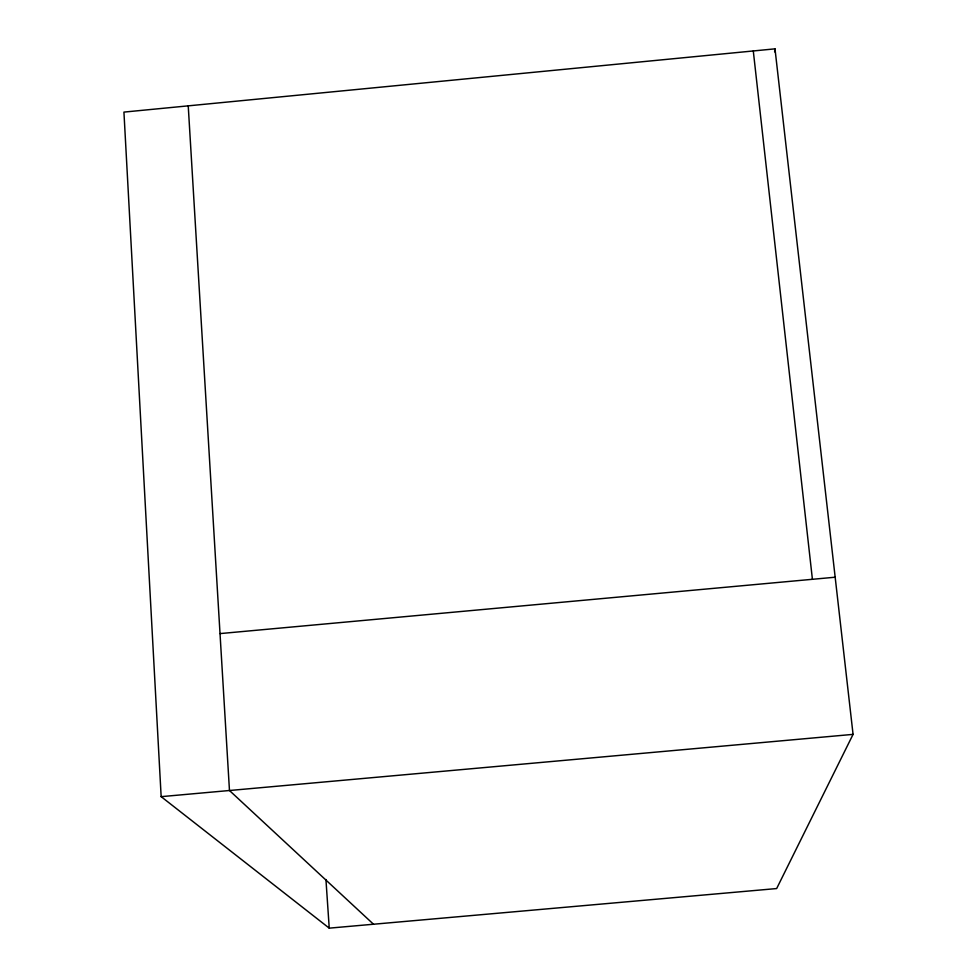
<?xml version="1.0" encoding="UTF-8"?>
<svg xmlns="http://www.w3.org/2000/svg" width="977" height="977" viewBox="0 0 977 977"><rect width="100%" height="100%" fill="white"/><g stroke="black" fill="none" stroke-linecap="round" stroke-linejoin="round"><path stroke-width="1.47" d="M774.627 51.866L774.993 48.85L123.932 112.099L161.156 796.658L329.237 928.15L776.654 888.557L853.068 734.374L774.993 48.85M220.02 633.597L835.176 577.212M161.156 796.658L853.068 734.374M373.507 924.23L229.473 790.515L188.231 105.846M753.291 50.963L812.412 579.3M325.939 879.532L329.237 928.15"/></g></svg>
